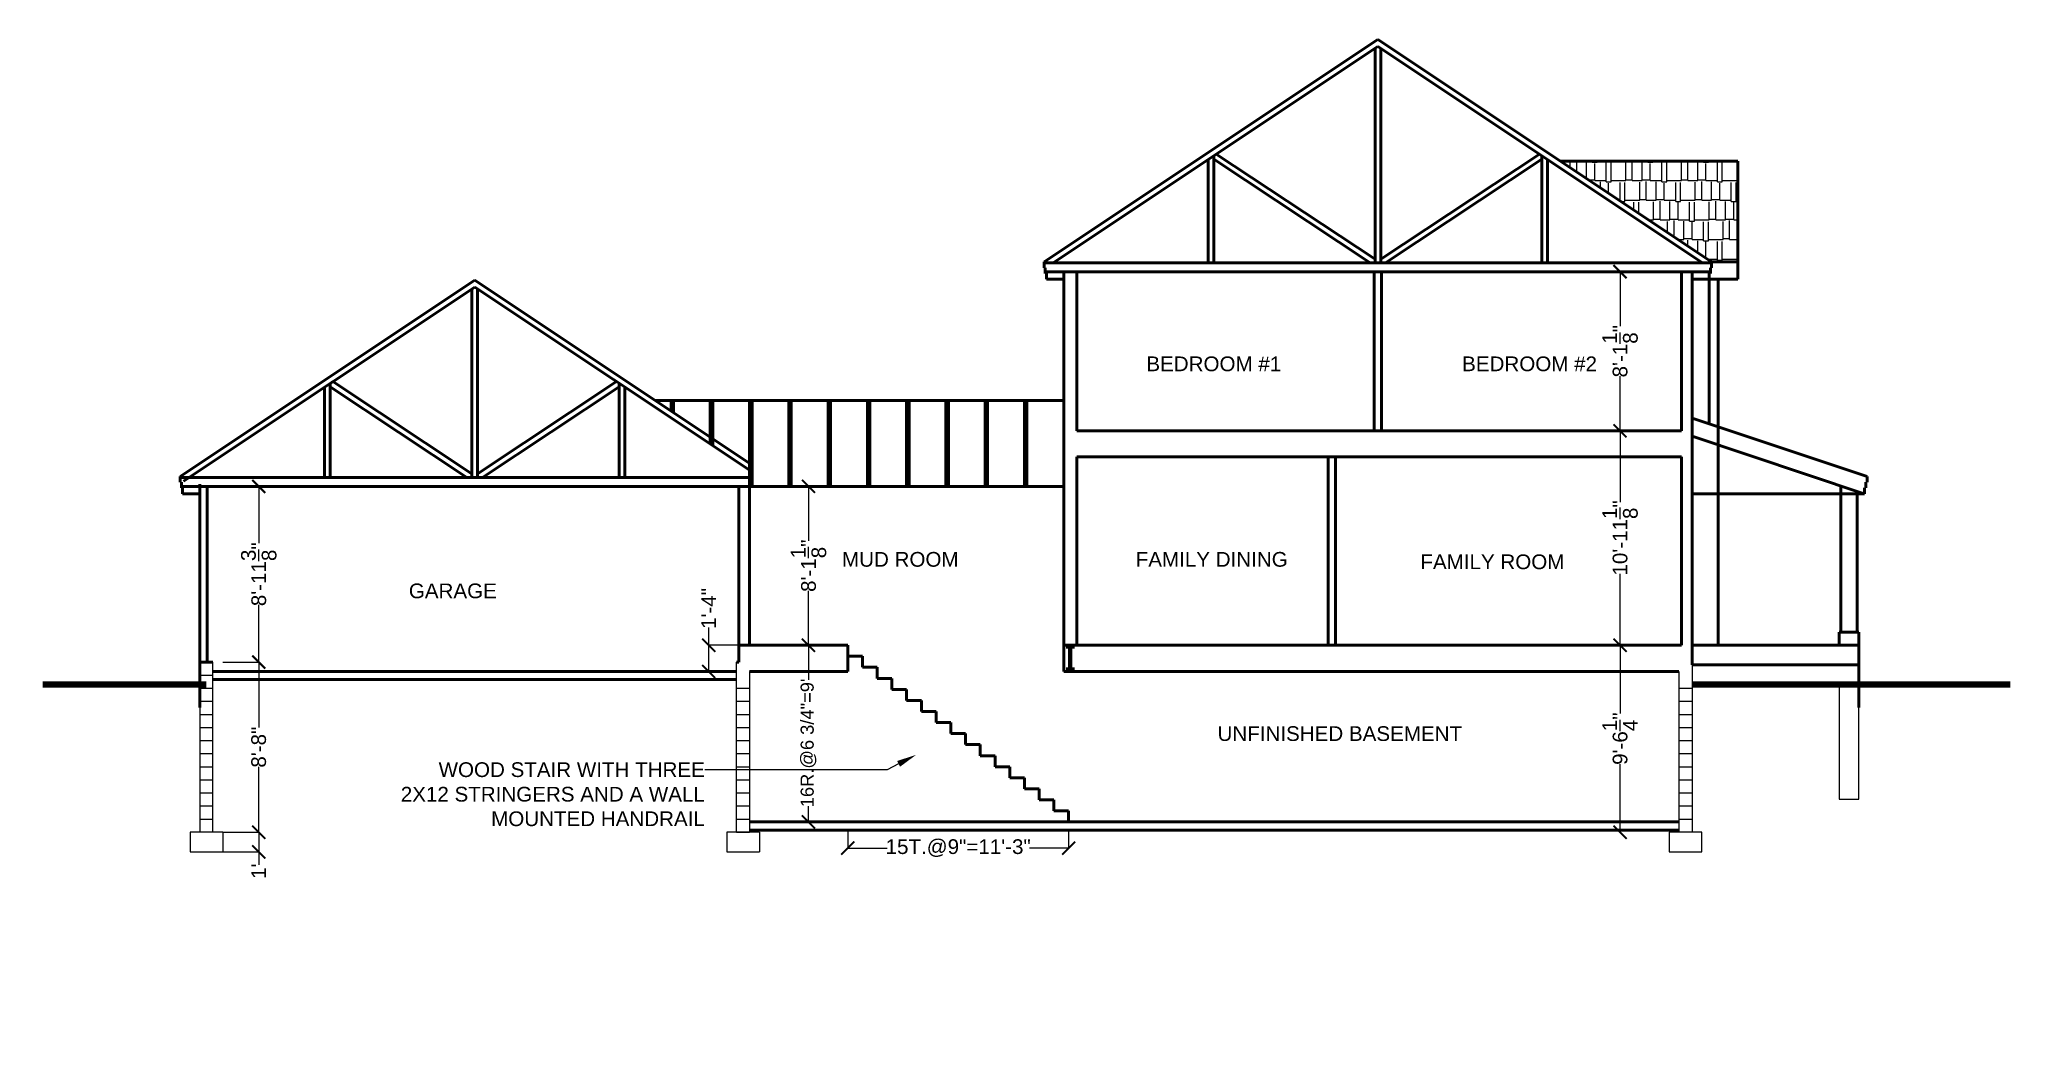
# Model space of a CAD drawing. Header units: inches. Extents: x -98 to 1108, y -218 to 386.
import ezdxf
from ezdxf import colors
from ezdxf.entities.mleader import LeaderData, LeaderLine
from ezdxf.math import Vec2, Vec3

# ---------------------------------------------------------------- set-up
doc = ezdxf.new("R2010")
doc.units = ezdxf.units.IN
doc.header["$MEASUREMENT"] = 0
for name, color, linetype in [('a-anno-dims', 30, 'Continuous'), ('flr-1-a-anno-text', 4, 'Continuous'), ('foundation', 1, 'Continuous'), ('g-anno-dims', 4, 'Continuous'), ('grade', 6, 'Continuous'), ('shingles', 5, 'Continuous')]:
    doc.layers.add(name, color=color, linetype=linetype)
doc.layers.add('g-delt-hevy', color=7, linetype='Continuous', lineweight=100)
doc.layers.add('g-delt-medm', color=3, linetype='Continuous', lineweight=50)
doc.styles.add('Roman', font='arial.ttf')
doc.styles.get("Standard").update_dxf_attribs({"font": 'arial.ttf'})
doc.dimstyles.get("Standard").update_dxf_attribs({"dimtxt": 9, "dimasz": 8, "dimexe": 0.18, "dimexo": 0.0625, "dimgap": 0.09, "dimtad": 0, "dimdec": 5, "dimzin": 0, "dimdsep": 46, "dimlunit": 4, "dimtxsty": 'Standard', "dimblk": 'ARCHTICK', "dimcen": 8, "dimadec": 0, "dimazin": 0, "dimtfac": 1, "dimtdec": 5, "dimtofl": 0, "dimtmove": 0, "dimatfit": 3, "dimfxl": 1, "dimtolj": 1, "dimtzin": 0, "dimarcsym": 0})

# ---------------------------------------------------------------- blocks, each defined once
blk = doc.blocks.new('_ArchTick')
at = {"color": 0, "linetype": 'ByBlock', "const_width": 0.15}
blk.add_lwpolyline([(-0.5, -0.5), (0.5, 0.5)], dxfattribs=at)
blk = doc.blocks.new('*D11')
at = {"layer": 'a-anno-dims', "color": 0, "lineweight": -2, "transparency": 16777216}
for p, q in [((14.1, -98.3), (36.2, -98.3)), ((36, -98.3), (36, -110.3)), ((14.1, -110.3), (36.2, -110.3)), ((36, -110.3), (36, -118.3))]:
    blk.add_line(p, q, dxfattribs=at)
at = {"layer": 'a-anno-dims', "color": 0, "lineweight": -2, "transparency": 16777216, "xscale": 8, "yscale": 8, "zscale": 8}
for p, rotation in [((36, -98.3), 90), ((36, -110.3), 270)]:
    blk.add_blockref('_ArchTick', p, dxfattribs=dict(at, rotation=rotation))
at = {"layer": 'a-anno-dims', "color": 0, "transparency": 16777216, "insert": (36, -122.1), "char_height": 9, "attachment_point": 5, "rotation": 90}
blk.add_mtext("\\A1;1'", dxfattribs=at)
blk = doc.blocks.new('*D12')
at = {"layer": 'a-anno-dims', "color": 0, "lineweight": -2, "transparency": 16777216}
for p, q in [((14.1, 5.7), (36.2, 5.7)), ((36, 5.7), (36, -34.2)), ((36, -98.3), (36, -58.3)), ((14.1, -98.3), (36.2, -98.3))]:
    blk.add_line(p, q, dxfattribs=at)
at = {"layer": 'a-anno-dims', "color": 0, "lineweight": -2, "transparency": 16777216, "xscale": 8, "yscale": 8, "zscale": 8}
for p, rotation in [((36, 5.7), 90), ((36, -98.3), 270)]:
    blk.add_blockref('_ArchTick', p, dxfattribs=dict(at, rotation=rotation))
at = {"layer": 'a-anno-dims', "color": 0, "transparency": 16777216, "insert": (36, -46.3), "char_height": 9, "attachment_point": 5, "rotation": 90}
blk.add_mtext('\\A1;8\'-8"', dxfattribs=at)
blk = doc.blocks.new('*D13')
at = {"layer": 'a-anno-dims', "color": 0, "lineweight": -2, "transparency": 16777216}
for p, q in [((14.1, 113.1), (36.2, 113.1)), ((36, 113.1), (36, 78.3)), ((36, 5.7), (36, 40.6)), ((14.1, 5.7), (36.2, 5.7))]:
    blk.add_line(p, q, dxfattribs=at)
at = {"layer": 'a-anno-dims', "color": 0, "lineweight": -2, "transparency": 16777216, "xscale": 8, "yscale": 8, "zscale": 8}
for p, rotation in [((36, 113.1), 90), ((36, 5.7), 270)]:
    blk.add_blockref('_ArchTick', p, dxfattribs=dict(at, rotation=rotation))
at = {"layer": 'a-anno-dims', "color": 0, "transparency": 16777216, "insert": (36, 59.4), "char_height": 9, "attachment_point": 5, "rotation": 90}
blk.add_mtext('\\A1;8\'-11{\\H1.000000x;\\S3/8;}"', dxfattribs=at)
blk = doc.blocks.new('*D14')
at = {"layer": 'a-anno-dims', "color": 0, "lineweight": -2, "transparency": 16777216}
for p, q in [((311, 16), (311, 26.9)), ((329.4, 16), (310.8, 16)), ((311, 0), (311, 16)), ((327.9, 0), (310.8, 0))]:
    blk.add_line(p, q, dxfattribs=at)
at = {"layer": 'a-anno-dims', "color": 0, "lineweight": -2, "transparency": 16777216, "xscale": 8, "yscale": 8, "zscale": 8}
for p, rotation in [((311, 16), 90), ((311, 0), 270)]:
    blk.add_blockref('_ArchTick', p, dxfattribs=dict(at, rotation=rotation))
at = {"layer": 'a-anno-dims', "color": 0, "transparency": 16777216, "insert": (311, 38.5), "char_height": 9, "attachment_point": 5, "rotation": 90}
blk.add_mtext('\\A1;1\'-4"', dxfattribs=at)
blk = doc.blocks.new('*D15')
at = {"layer": 'a-anno-dims', "color": 0, "lineweight": -2, "transparency": 16777216}
for p, q in [((371.9, 16), (371.8, 16)), ((372, 16), (372, -5.2)), ((372, -92), (372, -82.3)), ((371.9, -92), (371.8, -92))]:
    blk.add_line(p, q, dxfattribs=at)
at = {"layer": 'a-anno-dims', "color": 0, "lineweight": -2, "transparency": 16777216, "xscale": 8, "yscale": 8, "zscale": 8}
for p, rotation in [((372, 16), 90), ((372, -92), 270)]:
    blk.add_blockref('_ArchTick', p, dxfattribs=dict(at, rotation=rotation))
at = {"layer": 'a-anno-dims', "color": 0, "transparency": 16777216, "insert": (372, -43.7), "char_height": 9, "attachment_point": 5, "rotation": 90}
blk.add_mtext('\\A1;{\\H0.88889x;16R.@6 3/4"=9\'}', dxfattribs=at)
blk = doc.blocks.new('*D16')
at = {"layer": 'a-anno-dims', "color": 0, "lineweight": -2, "transparency": 16777216}
for p, q in [((371.9, 113.1), (371.8, 113.1)), ((372, 113.1), (372, 79.9)), ((372, 16), (372, 49.2)), ((371.9, 16), (371.8, 16))]:
    blk.add_line(p, q, dxfattribs=at)
at = {"layer": 'a-anno-dims', "color": 0, "lineweight": -2, "transparency": 16777216, "xscale": 8, "yscale": 8, "zscale": 8}
for p, rotation in [((372, 113.1), 90), ((372, 16), 270)]:
    blk.add_blockref('_ArchTick', p, dxfattribs=dict(at, rotation=rotation))
at = {"layer": 'a-anno-dims', "color": 0, "transparency": 16777216, "insert": (372, 64.6), "char_height": 9, "attachment_point": 5, "rotation": 90}
blk.add_mtext('\\A1;8\'-1{\\H1.000000x;\\S1/8;}"', dxfattribs=at)
blk = doc.blocks.new('*D17')
at = {"layer": 'a-anno-dims', "color": 0, "lineweight": -2, "transparency": 16777216}
for p, q in [((867.9, 16), (867.8, 16)), ((868, 16), (868, -25.7)), ((868, -98.3), (868, -56.6)), ((867.9, -98.3), (867.8, -98.3))]:
    blk.add_line(p, q, dxfattribs=at)
at = {"layer": 'a-anno-dims', "color": 0, "lineweight": -2, "transparency": 16777216, "xscale": 8, "yscale": 8, "zscale": 8}
for p, rotation in [((868, 16), 90), ((868, -98.3), 270)]:
    blk.add_blockref('_ArchTick', p, dxfattribs=dict(at, rotation=rotation))
at = {"layer": 'a-anno-dims', "color": 0, "transparency": 16777216, "insert": (868, -41.1), "char_height": 9, "attachment_point": 5, "rotation": 90}
blk.add_mtext('\\A1;9\'-6{\\H1.000000x;\\S1/4;}"', dxfattribs=at)
blk = doc.blocks.new('*D18')
at = {"layer": 'a-anno-dims', "color": 0, "lineweight": -2, "transparency": 16777216}
for p, q in [((867.9, 147.1), (867.8, 147.1)), ((868, 147.1), (868, 103.4)), ((868, 16), (868, 59.7)), ((867.9, 16), (867.8, 16))]:
    blk.add_line(p, q, dxfattribs=at)
at = {"layer": 'a-anno-dims', "color": 0, "lineweight": -2, "transparency": 16777216, "xscale": 8, "yscale": 8, "zscale": 8}
for p, rotation in [((868, 147.1), 90), ((868, 16), 270)]:
    blk.add_blockref('_ArchTick', p, dxfattribs=dict(at, rotation=rotation))
at = {"layer": 'a-anno-dims', "color": 0, "transparency": 16777216, "insert": (868, 81.6), "char_height": 9, "attachment_point": 5, "rotation": 90}
blk.add_mtext('\\A1;10\'-11{\\H1.000000x;\\S1/8;}"', dxfattribs=at)
blk = doc.blocks.new('*D19')
at = {"layer": 'a-anno-dims', "color": 0, "lineweight": -2, "transparency": 16777216}
for p, q in [((867.9, 244.3), (867.8, 244.3)), ((868, 244.3), (868, 211)), ((868, 147.1), (868, 180.4)), ((867.9, 147.1), (867.8, 147.1))]:
    blk.add_line(p, q, dxfattribs=at)
at = {"layer": 'a-anno-dims', "color": 0, "lineweight": -2, "transparency": 16777216, "xscale": 8, "yscale": 8, "zscale": 8}
for p, rotation in [((868, 244.3), 90), ((868, 147.1), 270)]:
    blk.add_blockref('_ArchTick', p, dxfattribs=dict(at, rotation=rotation))
at = {"layer": 'a-anno-dims', "color": 0, "transparency": 16777216, "insert": (868, 195.7), "char_height": 9, "attachment_point": 5, "rotation": 90}
blk.add_mtext('\\A1;8\'-1{\\H1.000000x;\\S1/8;}"', dxfattribs=at)
blk = doc.blocks.new('*D23')
at = {"layer": 'a-anno-dims', "color": 0, "lineweight": -2, "transparency": 16777216}
for p, q in [((396, -97.1), (396, -108.2)), ((396, -108), (420, -108)), ((531, -108), (507, -108)), ((531, -97.1), (531, -108.2))]:
    blk.add_line(p, q, dxfattribs=at)
at = {"layer": 'a-anno-dims', "color": 0, "lineweight": -2, "transparency": 16777216, "xscale": 8, "yscale": 8, "zscale": 8, "rotation": 180}
blk.add_blockref('_ArchTick', (396, -108), dxfattribs=at)
at = {"layer": 'a-anno-dims', "color": 0, "lineweight": -2, "transparency": 16777216, "xscale": 8, "yscale": 8, "zscale": 8}
blk.add_blockref('_ArchTick', (531, -108), dxfattribs=at)
at = {"layer": 'a-anno-dims', "color": 0, "transparency": 16777216, "insert": (463.5, -108), "char_height": 9, "attachment_point": 5}
blk.add_mtext('\\A1;15T.@9"=11\'-3"', dxfattribs=at)

msp = doc.modelspace()

# ---------------------------------------------------------------- hatches: boundary and pattern name
at = {"layer": 'shingles'}
h = msp.add_hatch(dxfattribs=at)
h.set_pattern_fill('AR-RSHKE', color=256)
h.paths.add_polyline_path([(940, 311.786494), (831.686903, 311.786494), (924, 250.244429), (940, 250.244429)])

# ---------------------------------------------------------------- linework, layer by layer
at = {"layer": 'foundation'}
for p, q in [((0, 0), (0, -98.25)), ((8, -98.25), (8, 5.75)), ((328, -98.25), (328, 5.75)), ((328, 5.75), (329.5, 5.75)), ((336, 0), (336, -98.25)), ((912, 4), (912, -98.25)), ((0, -2.25), (8, -2.25)), ((0, -10.25), (8, -10.25)), ((328, -10.25), (336, -10.25)), ((904, 0), (904, -98.25)), ((904, -10.25), (912, -10.25)), ((1002, -8), (1002, -78)), ((1014, -78), (1014, -8.493705)), ((0, -18.25), (8, -18.25)), ((328, -18.25), (336, -18.25)), ((904, -18.25), (912, -18.25)), ((0, -26.25), (8, -26.25)), ((0, -34.25), (8, -34.25)), ((328, -26.25), (336, -26.25)), ((328, -34.25), (336, -34.25)), ((904, -26.25), (912, -26.25)), ((904, -34.25), (912, -34.25)), ((0, -42.25), (8, -42.25)), ((328, -42.25), (336, -42.25)), ((904, -42.25), (912, -42.25)), ((0, -50.25), (8, -50.25)), ((0, -58.25), (8, -58.25)), ((328, -50.25), (336, -50.25)), ((328, -58.25), (336, -58.25)), ((904, -50.25), (912, -50.25)), ((904, -58.25), (912, -58.25)), ((0, -66.25), (8, -66.25)), ((328, -66.25), (336, -66.25)), ((904, -66.25), (912, -66.25)), ((0, -74.25), (8, -74.25)), ((0, -82.25), (8, -82.25)), ((328, -74.25), (336, -74.25)), ((328, -82.25), (336, -82.25)), ((904, -74.25), (912, -74.25)), ((904, -82.25), (912, -82.25)), ((1002, -78), (1014, -78)), ((0, -90.25), (8, -90.25)), ((328, -90.25), (336, -90.25)), ((904, -90.25), (912, -90.25)), ((-6, -98.25), (-6, -110.25)), ((14, -98.25), (-6, -98.25)), ((14, -98.25), (14, -110.25)), ((322, -98.25), (322, -110.25)), ((342, -98.25), (322, -98.25)), ((328, -98.25), (336, -98.25)), ((342, -98.25), (342, -110.25)), ((898, -98.25), (898, -110.25)), ((918, -98.25), (898, -98.25)), ((918, -110.25), (918, -98.25)), ((-6, -110.25), (14, -110.25)), ((322, -110.25), (342, -110.25)), ((898, -110.25), (918, -110.25))]:
    msp.add_line(p, q, dxfattribs=at)
at = {"layer": 'g-delt-hevy'}
for p, q in [((529.5, 15.25), (534.5, 15.25)), ((532, 15.25), (532, 1.25)), ((529.5, 1.25), (534.5, 1.25))]:
    msp.add_line(p, q, dxfattribs=at)
at = {"layer": 'g-delt-medm'}
for p, q in [((720, 386.244429), (516, 250.244429)), ((720, 386.244429), (924, 250.244429)), ((720, 382.037953), (521.568071, 249.75)), ((718.25, 380.871286), (718.25, 249.75)), ((720, 382.037953), (918.431929, 249.75)), ((721.75, 380.871286), (721.75, 249.75)), ((619.75, 315.20462), (619.75, 249.75)), ((621.267881, 316.21654), (718.25, 251.917602)), ((818.732119, 316.21654), (721.75, 251.917602)), ((820.25, 315.20462), (820.25, 249.75)), ((616.25, 312.871286), (616.25, 249.75)), ((619.75, 313.099432), (715.284307, 249.75)), ((820.25, 313.099432), (724.715693, 249.75)), ((823.75, 312.871286), (823.75, 249.75)), ((940, 311.786494), (831.686903, 311.786494)), ((940, 239.75), (940, 311.786494)), ((516, 250.244429), (516, 246.75)), ((516, 249.75), (924, 249.75)), ((516, 246.75), (516.75, 246.75)), ((516.75, 246.75), (516.75, 243.25)), ((516.75, 244.25), (923.25, 244.25)), ((516.75, 243.25), (517.5, 243.25)), ((517.5, 243.25), (517.5, 239.75)), ((528, 0), (528, 244.25)), ((536, 244.25), (536, 147.125)), ((717.75, 244.25), (717.75, 147.125)), ((722.25, 147.125), (722.25, 243.75)), ((905.5, 244.25), (905.5, 147.125)), ((912, 154.786096), (912, 244.25)), ((912, 244.25), (912, 4)), ((923.25, 243.25), (922.5, 243.25)), ((922.5, 243.25), (922.5, 239.75)), ((924, 246.75), (923.25, 246.75)), ((923.25, 246.75), (923.25, 243.25)), ((924, 250.244429), (924, 246.75)), ((924, 250.244429), (940, 250.244429)), ((168, 239.119429), (-12, 119.119429)), ((168, 234.912953), (-10.058549, 116.207253)), ((166.25, 233.746286), (166.25, 118.625)), ((168, 239.119429), (337.5, 126.119429)), ((168, 234.912953), (337.5, 121.912953)), ((169.75, 233.746286), (169.75, 118.625)), ((517.5, 239.75), (528, 239.75)), ((940, 239.75), (912, 239.75)), ((922.5, 239.75), (922.5, 151.286096)), ((928, 239.75), (928, 16)), ((76.25, 173.746286), (76.25, 118.625)), ((78.199009, 175.045625), (81.300991, 177.113614)), ((79.75, 176.07962), (79.75, 118.625)), ((79.75, 174.017153), (163.284307, 118.625)), ((81.300991, 177.113614), (166.25, 120.792602)), ((254.699009, 177.113614), (169.75, 120.792602)), ((256.25, 174.017153), (172.715693, 118.625)), ((256.25, 176.07962), (256.25, 118.625)), ((259.75, 173.746286), (259.75, 118.625)), ((278.335394, 165.5625), (528, 165.5625)), ((288, 165.5625), (288, 159.119429)), ((289.5, 165.5625), (289.5, 158.119429)), ((312, 165.5625), (312, 138.912953)), ((313.5, 165.5625), (313.5, 137.912953)), ((336, 165.5625), (336, 113.125)), ((337.5, 165.5625), (337.5, 113.125)), ((360, 165.5625), (360, 113.125)), ((361.5, 165.5625), (361.5, 113.125)), ((384, 165.5625), (384, 113.125)), ((385.5, 165.5625), (385.5, 113.125)), ((408, 165.5625), (408, 113.125)), ((409.5, 165.5625), (409.5, 113.125)), ((432, 165.5625), (432, 113.125)), ((433.5, 165.5625), (433.5, 113.125)), ((456, 165.5625), (456, 113.125)), ((457.5, 165.5625), (457.5, 113.125)), ((480, 165.5625), (480, 113.125)), ((481.5, 165.5625), (481.5, 113.125)), ((504, 165.5625), (504, 113.125)), ((505.5, 165.5625), (505.5, 113.125)), ((536, 147.125), (905.5, 147.125)), ((912, 154.786096), (1019, 119.119429)), ((912, 143.718124), (1017.279373, 108.625)), ((536, 16), (536, 131.125)), ((536, 131.125), (905.5, 131.125)), ((689.625, 131.125), (689.625, 16)), ((694.125, 131.125), (694.125, 16)), ((905.5, 131.125), (905.5, 16)), ((-12, 119.119429), (-12, 115.625)), ((-12, 115.625), (-11.25, 115.625)), ((-11.25, 118.625), (337.5, 118.625)), ((-11.25, 115.625), (-11.25, 112.125)), ((-11.25, 113.125), (528, 113.125)), ((-11.25, 112.125), (-10.5, 112.125)), ((-10.5, 112.125), (-10.5, 108.625)), ((-10.5, 108.625), (0, 108.625)), ((0, -22), (0, 114.5)), ((4.5, 5.75), (4.5, 113.125)), ((166.25, 113.125), (169.75, 113.125)), ((329.5, 113.125), (329.5, 5.75)), ((336, 16), (336, 114.5)), ((912, 108.625), (1017.5, 108.625)), ((1003, 24), (1003, 113.384791)), ((1013, 24), (1013, 108.625)), ((1018.25, 112.125), (1017.5, 112.125)), ((1017.5, 112.125), (1017.5, 108.625)), ((1019, 115.625), (1018.25, 115.625)), ((1018.25, 115.625), (1018.25, 112.125)), ((1019, 119.119429), (1019, 115.625)), ((1003, 25.5), (1003, 59.5)), ((329.5, 16), (396, 16)), ((396, 0), (396, 16)), ((528, 16), (905.5, 16)), ((618, 16), (630, 16)), ((714, 16), (726, 16)), ((810, 16), (822, 16)), ((912, 16), (1014, 16)), ((912, 16), (918, 16)), ((1002, 24), (1014, 24)), ((1002, 24), (1002, 16)), ((1002, 16), (1014, 16)), ((1014, -22), (1014, 24)), ((8, 5.75), (0, 5.75)), ((8, 0), (328, 0)), ((328, 5.75), (329.5, 5.75)), ((336, 0), (396, 0)), ((396, 9.25), (405, 9.25)), ((405, 9.25), (405, 2.5)), ((405, 2.5), (414, 2.5)), ((414, 2.5), (414, -4.25)), ((528, 0), (904, 0)), ((912, 4), (1014, 4)), ((8, -5), (328, -5)), ((414, -4.25), (423, -4.25)), ((423, -4.25), (423, -11)), ((423, -11), (432, -11)), ((432, -11), (432, -17.75)), ((432, -17.75), (441, -17.75)), ((441, -17.75), (441, -24.5)), ((441, -24.5), (450, -24.5)), ((450, -24.5), (450, -31.25)), ((450, -31.25), (459, -31.25)), ((459, -31.25), (459, -38)), ((459, -38), (468, -38)), ((468, -38), (468, -44.75)), ((468, -44.75), (477, -44.75)), ((477, -44.75), (477, -51.5)), ((477, -51.5), (486, -51.5)), ((486, -51.5), (486, -58.25)), ((486, -58.25), (495, -58.25)), ((495, -58.25), (495, -65)), ((495, -65), (504, -65)), ((504, -65), (504, -71.75)), ((504, -71.75), (513, -71.75)), ((513, -71.75), (513, -78.5)), ((513, -78.5), (522, -78.5)), ((522, -78.5), (522, -85.25)), ((336, -92), (528, -92)), ((522, -85.25), (531, -85.25)), ((528, -92), (904, -92)), ((531, -85.25), (531, -92)), ((336, -97), (528, -97)), ((528, -97), (904, -97))]:
    msp.add_line(p, q, dxfattribs=at)
at = {"layer": 'grade', "const_width": 4}
for points in [[(4.076211, -8), (-24, -8), (-96, -8)], [(1106.5, -8), (1038, -8), (912, -8)]]:
    msp.add_lwpolyline(points, dxfattribs=at)

# ---------------------------------------------------------------- texts
at = {"layer": 'flr-1-a-anno-text', "char_height": 9, "attachment_point": 1, "style": 'Roman'}
for s, width, insert in [('BEDROOM #1', 86.5, (578.5, 192.5)), ('BEDROOM #2', 86.5, (771.5, 192.5)), ('MUD ROOM', 86.5, (392.5, 73)), ('FAMILY DINING', 101.75, (572, 73)), ('FAMILY ROOM', 117, (745.995012, 71.5)), ('GARAGE', 86, (127.745117, 53.7286)), ('UNFINISHED BASEMENT', 149, (622, -33.5))]:
    msp.add_mtext_dynamic_manual_height_columns(s, width=width, gutter_width=2.5, heights=[0], dxfattribs=dict(at, insert=insert))

# ---------------------------------------------------------------- dimensions: what is measured, and where the dimension line sits
at = {"layer": 'a-anno-dims'}
for base, p1, p2, picture, middle in [((868, 244.25), (868, 147.125), (868, 244.25), '*D19', (868, 195.6875)), ((36, 113.125), (14.0625, 5.75), (14.0625, 113.125), '*D13', (36, 59.4375)), ((868, 16), (868, -98.25), (868, 16), '*D17', (868, -41.125)), ((36, 5.75), (14, -98.25), (14, 5.75), '*D12', (36, -46.25))]:
    dim = msp.add_linear_dim(base=base, p1=p1, p2=p2, angle=90, dimstyle='Standard', dxfattribs=at)
    dim.commit()
    dim.dimension.update_dxf_attribs({"geometry": picture, "text_midpoint": middle})
for base, p1, p2, picture, middle in [((868, 147.125), (868, 16), (868, 147.125), '*D18', (868, 81.5625)), ((372, 113.125), (372, 16), (372, 113.125), '*D16', (372, 64.5625))]:
    dim = msp.add_linear_dim(base=base, p1=p1, p2=p2, angle=90, dimstyle='Standard', override={"dimtmove": 1}, dxfattribs=at)
    dim.commit()
    dim.dimension.update_dxf_attribs({"geometry": picture, "text_midpoint": middle})
for base, p1, p2, picture, middle in [((311, 0), (329.5, 16), (328, 0), '*D14', (311, 38.5)), ((36, -110.25), (14, -98.25), (14, -110.25), '*D11', (36, -122.057258))]:
    dim = msp.add_linear_dim(base=base, p1=p1, p2=p2, angle=90, dimstyle='Standard', dxfattribs=at)
    dim.commit()
    dim.dimension.update_dxf_attribs({"geometry": picture, "text_midpoint": middle, "dimtype": 160})
dim = msp.add_linear_dim(base=(372, 16), p1=(372, -92), p2=(372, 16), angle=90, text='{\\H0.88889x;16R.@6 3/4"=<>}', dimstyle='Standard', dxfattribs=at)
dim.commit()
dim.dimension.update_dxf_attribs({"geometry": '*D15', "text_midpoint": (372, -43.75), "dimtype": 160})
dim = msp.add_linear_dim(base=(396, -108), p1=(531, -97), p2=(396, -97), text='15T.@9"=<>', dimstyle='Standard', dxfattribs=at)
dim.commit()
dim.dimension.update_dxf_attribs({"geometry": '*D23', "text_midpoint": (463.5, -108)})

# ---------------------------------------------------------------- leaders
at = {"layer": 'g-anno-dims'}
ml = msp.add_multileader_mtext('Standard', dxfattribs=at)
ml.set_content('WOOD STAIR WITH THREE\\P2X12 STRINGERS AND A WALL\\PMOUNTED HANDRAIL', color=256, style='Roman')
ml.set_leader_properties(color=256, linetype='ByLayer', lineweight=-1)
ml.build(insert=Vec2(0, 0))
ml.multileader.update_dxf_attribs({"has_dogleg": 0, "dogleg_length": 0, "arrow_head_size": 12})
ctx = ml.context
ctx.base_point, ctx.char_height, ctx.arrow_head_size, ctx.landing_gap_size, ctx.plane_origin = Vec3(123.529754, -60.116297), 9, 12, 0.09, Vec3(437.75, -51.0177)
ctx.text_align_type = 2
notes = []
notes.append((ctx, [(0, (1, 1, 0), (308.75, -60.116297), (-1, 0), 0, [(0, [(437.75, -51.0177), (420, -60.116297)], 0, [])])]))
ctx.mtext.insert, ctx.mtext.alignment, ctx.mtext.flow_direction = Vec3(308.66, -55.539557), 3, 5
for ctx, leaders in notes:
    for number, flags, end, landing, length, lines in leaders:
        leader = LeaderData()
        leader.index, (leader.has_last_leader_line, leader.has_dogleg_vector, leader.attachment_direction) = number, flags
        leader.last_leader_point, leader.dogleg_vector, leader.dogleg_length = Vec3(end), Vec3(landing), length
        for number, points, colour, breaks in lines:
            line = LeaderLine()
            line.index, line.vertices, line.color, line.breaks = number, Vec3.list(points), colors.encode_raw_color(colour), breaks
            leader.lines.append(line)
        ctx.leaders.append(leader)

doc.saveas('drawing.dxf')
